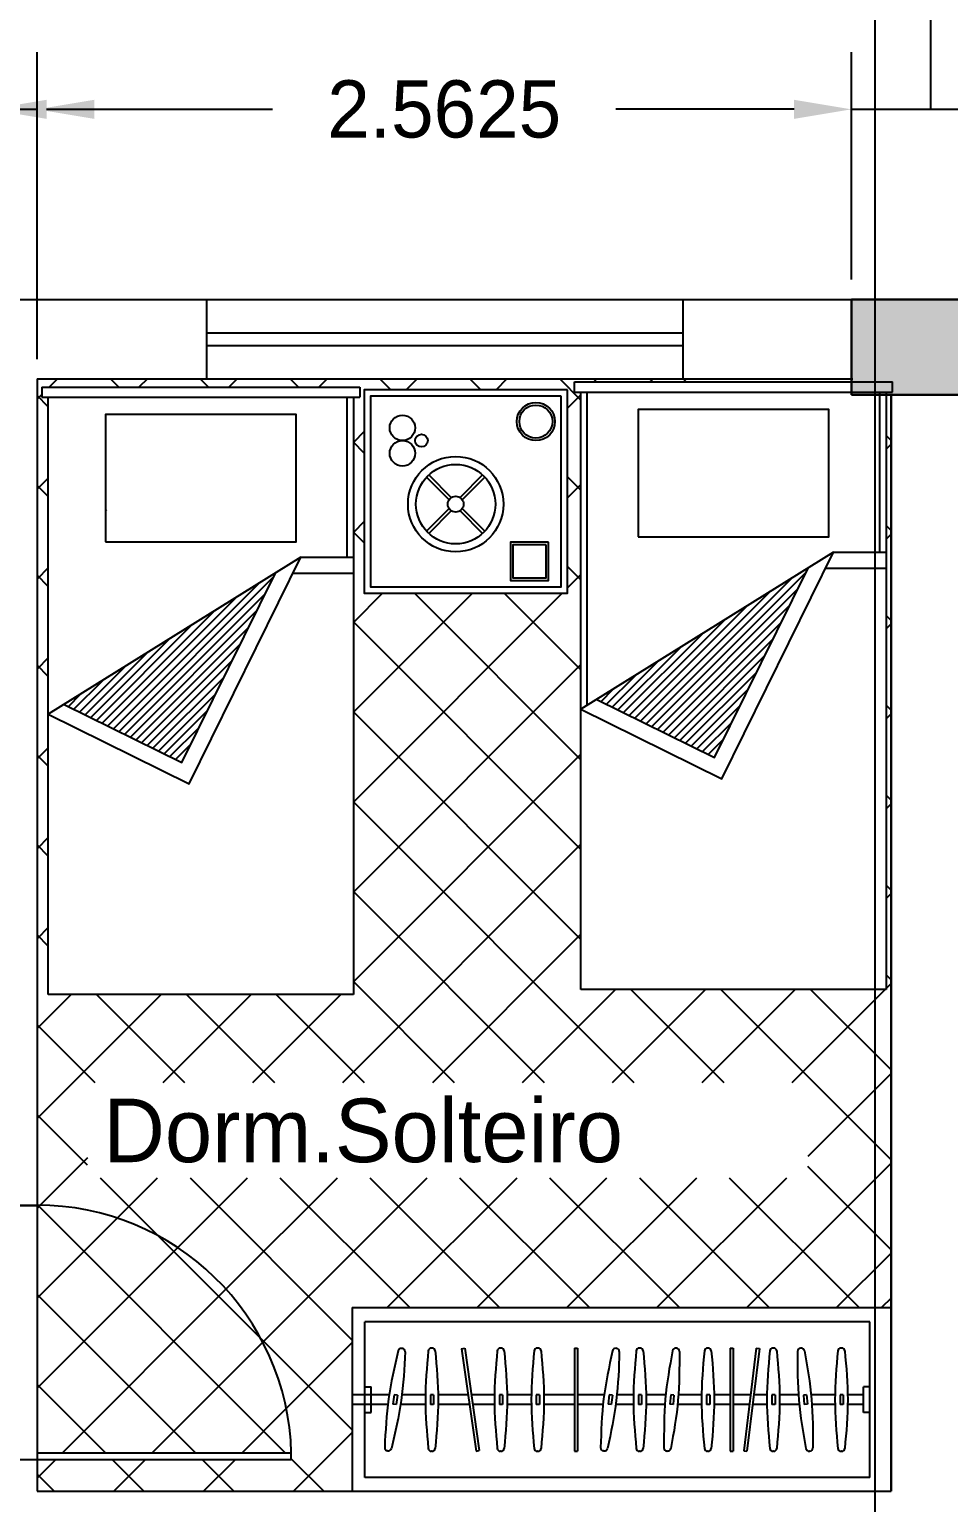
# Model space of a CAD drawing. Header units: millimetres. Extents: x 935 to 1399, y 512 to 900.
# Drawn here: x 1151.28 to 1154.172, y 859.086 to 863.721 of the extents above; entities that cross this region are included whole.
import ezdxf

# ---------------------------------------------------------------- set-up
doc = ezdxf.new("R2010")
doc.units = ezdxf.units.MM
doc.layers.add('MOBILIARIO', color=4, linetype='Continuous')
doc.dimstyles.get("Standard").update_dxf_attribs({"dimtxt": 0.18, "dimasz": 0.18, "dimexe": 0.18, "dimexo": 0.0625, "dimgap": 0.09, "dimtad": 0, "dimtih": 1, "dimtoh": 1, "dimdec": 4, "dimzin": 0, "dimdsep": 46, "dimtxsty": 'Standard', "dimcen": 0.09, "dimadec": 0, "dimazin": 0, "dimtfac": 1, "dimtdec": 4, "dimtofl": 0, "dimtmove": 0, "dimatfit": 3, "dimfxl": 0, "dimtolj": 1, "dimtzin": 0, "dimarcsym": 0})
pattern_1 = [(45, (1145.918104, 834.08157), (-0.013258252, 0.013258252), [])]
pattern_2 = [(45, (1144.24171, 834.06604), (-0.013258252, 0.013258252), [])]

# ---------------------------------------------------------------- blocks, each defined once
blk = doc.blocks.new('*D73')
at = {"color": 0, "lineweight": -2, "transparency": 16777216}
for p, q in [((1149.8539, 862.6844), (1149.8539, 863.65)), ((1151.1539, 862.6844), (1151.1539, 863.65)), ((1149.6739, 863.47), (1149.4939, 863.47)), ((1151.3339, 863.47), (1151.5139, 863.47))]:
    blk.add_line(p, q, dxfattribs=at)
at = {"color": 0, "transparency": 16777216}
for points in [[(1149.6739, 863.5), (1149.6739, 863.44), (1149.8539, 863.47)], [(1151.3339, 863.5), (1151.3339, 863.44), (1151.1539, 863.47)]]:
    blk.add_solid(points, dxfattribs=at)
at = {"layer": 'Defpoints', "color": 0, "transparency": 16777216}
for p in [(1151.1539, 863.47), (1149.8539, 862.6219), (1151.1539, 862.6219)]:
    blk.add_point(p, dxfattribs=at)
at = {"color": 0, "transparency": 16777216, "insert": (1150.5039, 863.47), "char_height": 0.18, "attachment_point": 5}
blk.add_mtext('\\A1;1.3000', dxfattribs=at)
blk = doc.blocks.new('*D74')
at = {"color": 0, "lineweight": -2, "transparency": 16777216}
for p, q in [((1151.2289, 863.47), (1151.2289, 863.875)), ((1151.2289, 863.875), (1151.4089, 863.875)), ((1151.1539, 862.6844), (1151.1539, 863.65)), ((1151.3039, 862.6844), (1151.3039, 863.65)), ((1150.9739, 863.47), (1150.7939, 863.47)), ((1151.1539, 863.47), (1151.3039, 863.47)), ((1151.4839, 863.47), (1151.6639, 863.47))]:
    blk.add_line(p, q, dxfattribs=at)
at = {"color": 0, "transparency": 16777216}
for points in [[(1150.9739, 863.5), (1150.9739, 863.44), (1151.1539, 863.47)], [(1151.4839, 863.5), (1151.4839, 863.44), (1151.3039, 863.47)]]:
    blk.add_solid(points, dxfattribs=at)
at = {"layer": 'Defpoints', "color": 0, "transparency": 16777216}
for p in [(1151.3039, 863.47), (1151.1539, 862.6219), (1151.3039, 862.6219)]:
    blk.add_point(p, dxfattribs=at)
at = {"color": 0, "transparency": 16777216, "insert": (1151.8739, 863.875), "char_height": 0.18, "attachment_point": 5}
blk.add_mtext('\\A1;0.1500', dxfattribs=at)
blk = doc.blocks.new('*D75')
at = {"color": 0, "lineweight": -2, "transparency": 16777216}
for p, q in [((1151.3039, 862.6844), (1151.3039, 863.65)), ((1153.8664, 862.9344), (1153.8664, 863.65)), ((1151.4839, 863.47), (1152.0452, 863.47)), ((1153.6864, 863.47), (1153.1252, 863.47))]:
    blk.add_line(p, q, dxfattribs=at)
at = {"color": 0, "transparency": 16777216}
for points in [[(1151.4839, 863.5), (1151.4839, 863.44), (1151.3039, 863.47)], [(1153.6864, 863.5), (1153.6864, 863.44), (1153.8664, 863.47)]]:
    blk.add_solid(points, dxfattribs=at)
at = {"layer": 'Defpoints', "color": 0, "transparency": 16777216}
for p in [(1153.8664, 863.47), (1153.8664, 862.8719), (1151.3039, 862.6219)]:
    blk.add_point(p, dxfattribs=at)
at = {"color": 0, "transparency": 16777216, "insert": (1152.5852, 863.47), "char_height": 0.18, "attachment_point": 5}
blk.add_mtext('\\A1;2.5625', dxfattribs=at)
blk = doc.blocks.new('*D76')
at = {"color": 0, "lineweight": -2, "transparency": 16777216}
for p, q in [((1154.1164, 863.47), (1154.1164, 863.875)), ((1154.1164, 863.875), (1154.2964, 863.875)), ((1153.8664, 862.9344), (1153.8664, 863.65)), ((1154.3664, 862.9344), (1154.3664, 863.65)), ((1153.6864, 863.47), (1153.5064, 863.47)), ((1153.8664, 863.47), (1154.3664, 863.47)), ((1154.5464, 863.47), (1154.7264, 863.47))]:
    blk.add_line(p, q, dxfattribs=at)
at = {"color": 0, "transparency": 16777216}
for points in [[(1153.6864, 863.5), (1153.6864, 863.44), (1153.8664, 863.47)], [(1154.5464, 863.5), (1154.5464, 863.44), (1154.3664, 863.47)]]:
    blk.add_solid(points, dxfattribs=at)
at = {"layer": 'Defpoints', "color": 0, "transparency": 16777216}
for p in [(1154.3664, 863.47), (1153.8664, 862.8719), (1154.3664, 862.8719)]:
    blk.add_point(p, dxfattribs=at)
at = {"color": 0, "transparency": 16777216, "insert": (1154.7764, 863.875), "char_height": 0.18, "attachment_point": 5}
blk.add_mtext('\\A1;0.5000', dxfattribs=at)
blk = doc.blocks.new('*D47')
at = {"color": 0, "lineweight": -2, "transparency": 16777216}
for p, q in [((1146.1164, 862.9969), (1146.1164, 864.9622)), ((1162.1164, 862.9969), (1162.1164, 864.9622)), ((1146.2964, 864.7822), (1153.5764, 864.7822)), ((1161.9364, 864.7822), (1154.6564, 864.7822))]:
    blk.add_line(p, q, dxfattribs=at)
at = {"color": 0, "transparency": 16777216}
for points in [[(1146.2964, 864.8122), (1146.2964, 864.7522), (1146.1164, 864.7822)], [(1161.9364, 864.8122), (1161.9364, 864.7522), (1162.1164, 864.7822)]]:
    blk.add_solid(points, dxfattribs=at)
at = {"layer": 'Defpoints', "color": 0, "transparency": 16777216}
for p in [(1162.1164, 864.7822), (1146.1164, 862.9344), (1162.1164, 862.9344)]:
    blk.add_point(p, dxfattribs=at)
at = {"color": 0, "transparency": 16777216, "insert": (1154.1164, 864.7822), "char_height": 0.18, "attachment_point": 5}
blk.add_mtext('\\A1;16.0000', dxfattribs=at)

msp = doc.modelspace()

# ---------------------------------------------------------------- hatches: boundary and pattern name
for points in [[(1154.36641, 862.57187), (1154.36641, 862.87187), (1153.86641, 862.87187), (1153.86641, 862.57187)], [(1153.86641, 862.57187), (1153.86641, 862.87187), (1154.36641, 862.87187), (1154.36641, 862.57187)]]:
    msp.add_hatch(color=256).paths.add_polyline_path(points)
at = {"layer": 'MOBILIARIO'}
h = msp.add_hatch(dxfattribs=at)
h.set_pattern_fill('ANSI31', scale=0.15, angle=720, style=0)
h.set_pattern_definition(pattern_2)
h.paths.add_polyline_path([(1152.05382, 862.01083), (1151.38914, 861.59771), (1151.75957, 861.41482)])
h = msp.add_hatch(dxfattribs=at)
h.set_pattern_fill('ANSI31', scale=0.15, angle=720, style=0)
h.set_pattern_definition(pattern_2)
h.paths.add_polyline_path([(1152.05382, 862.01083), (1151.38914, 861.59771), (1151.75957, 861.41482)])
h = msp.add_hatch(dxfattribs=at)
h.set_pattern_fill('ANSI31', scale=0.15, angle=720, style=0)
h.set_pattern_definition(pattern_1)
h.paths.add_polyline_path([(1153.73022, 862.02636), (1153.06553, 861.61324), (1153.43596, 861.43035)])
h = msp.add_hatch(dxfattribs=at)
h.set_pattern_fill('ANSI31', scale=0.15, angle=720, style=0)
h.set_pattern_definition(pattern_1)
h.paths.add_polyline_path([(1153.73022, 862.02636), (1153.06553, 861.61324), (1153.43596, 861.43035)])

# ---------------------------------------------------------------- linework, layer by layer
at = {"color": 254}
for p, q in [((1153.94141, 863.35612), (1153.94141, 865.15232)), ((1153.94141, 854.08187), (1153.94141, 863.35612)), ((1151.36825, 862.62187), (1151.34172, 862.59534)), ((1151.56093, 862.59534), (1151.5344, 862.62187)), ((1151.65109, 862.62187), (1151.62456, 862.59534)), ((1151.84377, 862.59534), (1151.81724, 862.62187)), ((1151.93393, 862.62187), (1151.90741, 862.59534)), ((1152.12661, 862.59534), (1152.10009, 862.62187)), ((1152.21678, 862.62187), (1152.19025, 862.59534)), ((1152.4171, 862.58769), (1152.38293, 862.62187)), ((1152.49962, 862.62187), (1152.46544, 862.58769)), ((1152.69995, 862.58769), (1152.66577, 862.62187)), ((1152.78246, 862.62187), (1152.74829, 862.58769)), ((1153.01553, 862.55495), (1152.94862, 862.62187)), ((1153.0653, 862.62187), (1153.0556, 862.61217)), ((1151.31914, 862.57276), (1151.30391, 862.55753)), ((1151.33914, 862.53429), (1151.30391, 862.56951)), ((1151.31914, 862.59534), (1151.31914, 862.56473)), ((1151.31914, 862.59534), (1151.31914, 862.56473)), ((1153.01553, 862.5721), (1152.97357, 862.53013)), ((1152.33357, 862.45582), (1152.29914, 862.42139)), ((1152.33357, 862.38839), (1152.29914, 862.42282)), ((1153.99141, 862.4276), (1153.97553, 862.44348)), ((1153.99141, 862.41661), (1153.97553, 862.40072)), ((1151.33914, 862.30992), (1151.30391, 862.27469)), ((1151.33914, 862.25145), (1151.30391, 862.28667)), ((1153.01553, 862.27211), (1152.97357, 862.31407)), ((1153.01553, 862.28925), (1152.97357, 862.24729)), ((1152.33357, 862.17297), (1152.29914, 862.13854)), ((1152.33357, 862.10554), (1152.29914, 862.13997)), ((1153.99141, 862.14475), (1153.97553, 862.16064)), ((1153.99141, 862.13376), (1153.97553, 862.11788)), ((1151.33914, 862.02707), (1151.30391, 861.99185)), ((1151.33914, 861.9686), (1151.30391, 862.00383)), ((1153.01553, 861.98926), (1152.97357, 862.03123)), ((1153.01553, 862.00641), (1152.97357, 861.96445)), ((1152.95681, 861.94769), (1152.29914, 861.29002)), ((1152.67397, 861.94769), (1152.29914, 861.57286)), ((1152.39113, 861.94769), (1152.29914, 861.8557)), ((1153.01553, 861.42358), (1152.49142, 861.94769)), ((1153.01553, 861.70642), (1152.77426, 861.94769)), ((1153.01553, 861.14074), (1152.29914, 861.85713)), ((1153.99141, 861.86191), (1153.97553, 861.87779)), ((1153.99141, 861.85092), (1153.97553, 861.83504)), ((1151.33914, 861.74423), (1151.30391, 861.70901)), ((1151.33914, 861.68576), (1151.30391, 861.72098)), ((1153.01553, 861.72357), (1152.29914, 861.00717)), ((1153.99141, 861.57907), (1153.97553, 861.59495)), ((1153.01553, 860.85789), (1152.29914, 861.57429)), ((1153.99141, 861.56808), (1153.97553, 861.5522)), ((1151.33914, 861.46139), (1151.30391, 861.42616)), ((1153.01553, 861.44072), (1152.29914, 860.72433)), ((1151.33914, 861.40292), (1151.30391, 861.43814)), ((1153.99141, 861.29623), (1153.97553, 861.31211)), ((1153.18326, 860.40732), (1152.29914, 861.29145)), ((1153.99141, 861.28524), (1153.97553, 861.26935)), ((1151.33914, 861.17854), (1151.30391, 861.14332)), ((1151.33914, 861.12007), (1151.30391, 861.1553)), ((1153.01553, 861.15788), (1152.26497, 860.40732)), ((1153.99141, 861.01338), (1153.97553, 861.02926)), ((1152.90042, 860.40732), (1152.29914, 861.0086)), ((1153.99141, 861.00239), (1153.97553, 860.98651)), ((1151.33914, 860.8957), (1151.30391, 860.86048)), ((1151.33914, 860.83723), (1151.30391, 860.87246)), ((1153.01553, 860.87504), (1152.54781, 860.40732)), ((1153.99141, 860.73054), (1153.97553, 860.74642)), ((1152.61758, 860.40732), (1152.29914, 860.72576)), ((1153.12421, 860.70087), (1152.83065, 860.40732)), ((1153.40705, 860.70087), (1153.1135, 860.40732)), ((1153.46611, 860.40732), (1153.17255, 860.70087)), ((1153.68989, 860.70087), (1153.39634, 860.40732)), ((1153.99141, 860.16485), (1153.4554, 860.70087)), ((1153.97274, 860.70087), (1153.67918, 860.40732)), ((1153.99141, 860.4477), (1153.73824, 860.70087)), ((1153.99141, 860.71955), (1153.97553, 860.70367)), ((1151.69446, 860.68534), (1151.30391, 860.29479)), ((1151.41162, 860.68534), (1151.30391, 860.57764)), ((1151.76905, 860.40732), (1151.49103, 860.68534)), ((1151.97731, 860.68534), (1151.69928, 860.40732)), ((1152.05189, 860.40732), (1151.77387, 860.68534)), ((1152.26015, 860.68534), (1151.98213, 860.40732)), ((1152.33474, 860.40732), (1152.05671, 860.68534)), ((1151.48621, 860.40732), (1151.30391, 860.58961)), ((1153.99141, 860.43671), (1153.72956, 860.17485)), ((1151.46289, 860.14779), (1151.30391, 860.30677)), ((1151.46289, 860.17093), (1151.31402, 860.02205)), ((1153.99141, 860.15387), (1153.53713, 859.69958)), ((1153.99141, 859.88201), (1153.72956, 860.14387)), ((1151.68529, 859.9254), (1151.50337, 860.10732)), ((1151.68213, 860.10732), (1151.55614, 859.98133)), ((1151.96497, 860.10732), (1151.74634, 859.88869)), ((1152.29577, 859.59775), (1151.78621, 860.10732)), ((1152.24781, 860.10732), (1151.89824, 859.75775)), ((1152.53065, 860.10732), (1152.01408, 859.59074)), ((1152.47679, 859.69958), (1152.06905, 860.10732)), ((1152.75963, 859.69958), (1152.35189, 860.10732)), ((1152.8135, 860.10732), (1152.40576, 859.69958)), ((1153.04247, 859.69958), (1152.63474, 860.10732)), ((1153.09634, 860.10732), (1152.6886, 859.69958)), ((1153.32531, 859.69958), (1152.91758, 860.10732)), ((1153.37918, 860.10732), (1152.97145, 859.69958)), ((1153.60816, 859.69958), (1153.20042, 860.10732)), ((1153.66203, 860.10732), (1153.25429, 859.69958)), ((1153.891, 859.69958), (1153.48326, 860.10732)), ((1151.30391, 860.0209), (1151.30391, 859.22187)), ((1152.08598, 859.24187), (1151.30573, 860.02211)), ((1151.55614, 859.98133), (1151.30391, 859.72911)), ((1152.00744, 859.60324), (1151.68529, 859.9254)), ((1151.74634, 859.88869), (1151.30391, 859.44626)), ((1153.99141, 859.87102), (1153.81998, 859.69958)), ((1151.80313, 859.24187), (1151.30391, 859.74108)), ((1151.89824, 859.75775), (1151.38236, 859.24187)), ((1153.99141, 859.7296), (1153.9614, 859.69958)), ((1152.01408, 859.59074), (1151.6652, 859.24187)), ((1152.29577, 859.31491), (1152.00744, 859.60324)), ((1152.29577, 859.5896), (1152.08801, 859.38183)), ((1151.52029, 859.24187), (1151.30391, 859.45824)), ((1152.08801, 859.38183), (1151.94804, 859.24187)), ((1152.29577, 859.30675), (1152.11089, 859.12187)), ((1151.36236, 859.22187), (1151.30391, 859.16342)), ((1151.64029, 859.12187), (1151.54029, 859.22187)), ((1151.6452, 859.22187), (1151.5452, 859.12187)), ((1151.92313, 859.12187), (1151.82313, 859.22187)), ((1151.92804, 859.22187), (1151.82804, 859.12187)), ((1152.20598, 859.12187), (1152.10391, 859.22393)), ((1151.35745, 859.12187), (1151.30391, 859.1754))]:
    msp.add_line(p, q, dxfattribs=at)
at = {"color": 6}
for p, q in [((1146.11641, 862.87187), (1162.11641, 862.87187)), ((1146.11641, 862.87187), (1162.11641, 862.87187)), ((1151.83762, 862.62187), (1151.83762, 862.87187)), ((1151.83762, 862.62187), (1151.83762, 862.87187)), ((1153.33762, 862.62187), (1153.33762, 862.87187)), ((1153.33762, 862.62187), (1153.33762, 862.87187)), ((1153.33762, 862.62187), (1153.33762, 862.87187)), ((1153.33762, 862.62187), (1153.33762, 862.87187)), ((1151.30391, 862.62187), (1151.30391, 860.02187)), ((1151.30391, 862.62187), (1153.87133, 862.62187)), ((1151.30391, 862.62187), (1151.30391, 860.0209)), ((1151.30391, 862.62187), (1153.86641, 862.62187)), ((1151.30391, 862.62187), (1151.30391, 860.02187)), ((1151.30391, 862.62187), (1153.87133, 862.62187)), ((1151.30391, 862.62187), (1151.30391, 860.0209)), ((1151.30391, 862.62187), (1153.86641, 862.62187)), ((1151.30391, 862.62187), (1153.86641, 862.62187)), ((1153.99141, 859.12187), (1153.99141, 862.57187)), ((1153.99141, 862.57187), (1153.99141, 859.12187)), ((1153.99141, 859.12187), (1153.99141, 862.57187)), ((1153.99141, 859.12187), (1153.99141, 862.57187)), ((1153.99141, 862.57187), (1153.99141, 859.12187)), ((1153.99141, 859.12187), (1153.99141, 862.57187)), ((1153.99141, 859.12187), (1153.99141, 862.57187)), ((1151.15391, 860.02187), (1151.30391, 860.02187)), ((1151.15391, 860.02187), (1151.30391, 860.02187)), ((1151.15391, 860.0209), (1151.30391, 860.0209)), ((1151.15391, 860.0209), (1151.30391, 860.0209)), ((1151.15391, 859.22187), (1151.30391, 859.22187)), ((1151.15391, 859.22187), (1151.30391, 859.22187)), ((1151.30391, 859.24187), (1151.30391, 859.12187)), ((1151.30391, 859.24187), (1151.30391, 859.12187)), ((1151.30391, 859.12187), (1153.99141, 859.12187)), ((1151.30391, 859.12187), (1153.99141, 859.12187))]:
    msp.add_line(p, q, dxfattribs=at)
for p, q in [((1153.86641, 862.57187), (1153.86641, 862.87187)), ((1153.86641, 862.87187), (1154.36641, 862.87187)), ((1154.36641, 862.87187), (1153.86641, 862.87187)), ((1153.86641, 862.87187), (1153.86641, 862.57187)), ((1153.86641, 862.57187), (1153.86641, 862.87187)), ((1153.86641, 862.87187), (1153.86641, 862.57187)), ((1152.99553, 862.58026), (1152.99553, 862.61217)), ((1152.99553, 862.61217), (1153.99553, 862.61217)), ((1152.99553, 862.58026), (1152.99553, 862.61217)), ((1152.99553, 862.61217), (1153.86641, 862.61217)), ((1153.99553, 862.58026), (1153.99553, 862.61217)), ((1152.31914, 862.59534), (1152.31914, 862.56473)), ((1152.31914, 862.59534), (1152.31914, 862.56473)), ((1154.36641, 862.57187), (1153.86641, 862.57187)), ((1153.86641, 862.57187), (1154.36641, 862.57187)), ((1152.29577, 859.69958), (1153.99141, 859.69958)), ((1152.29577, 859.69958), (1153.99141, 859.69958)), ((1153.99141, 859.12187), (1153.99141, 859.69958)), ((1153.99141, 859.12187), (1153.99141, 859.69958)), ((1152.29577, 859.12187), (1153.99141, 859.12187)), ((1152.29577, 859.12187), (1153.99141, 859.12187))]:
    msp.add_line(p, q)
at = {"color": 3}
for p, q in [((1151.83762, 862.76687), (1153.33762, 862.76687)), ((1151.83762, 862.76687), (1153.33762, 862.76687)), ((1151.83762, 862.72687), (1153.33762, 862.72687)), ((1151.83762, 862.72687), (1153.33762, 862.72687)), ((1153.24116, 862.61217), (1153.23146, 862.62187)), ((1153.34815, 862.62187), (1153.33845, 862.61217)), ((1152.44735, 862.42818), (1152.44618, 862.427)), ((1151.52204, 862.20997), (1151.51914, 862.20707)), ((1152.90557, 862.09923), (1152.9051, 862.09969)), ((1151.30573, 860.02211), (1151.30391, 860.02393)), ((1151.31402, 860.02205), (1151.30391, 860.01195))]:
    msp.add_line(p, q, dxfattribs=at)
at = {"color": 7}
msp.add_line((1152.29577, 859.69958), (1152.29577, 859.12187), dxfattribs=at)
msp.add_line((1152.29577, 859.69958), (1152.29577, 859.12187), dxfattribs=at)
at = {"color": 1}
for p, q in [((1152.10391, 859.24187), (1151.30391, 859.24187)), ((1151.30391, 859.24187), (1151.30391, 859.22187)), ((1152.10391, 859.24187), (1151.30391, 859.24187)), ((1151.30391, 859.24187), (1151.30391, 859.22187)), ((1151.30391, 859.22187), (1152.10391, 859.22187)), ((1151.30391, 859.22187), (1152.10391, 859.22187)), ((1152.10391, 859.22187), (1152.10391, 859.24187)), ((1152.10391, 859.22187), (1152.10391, 859.24187))]:
    msp.add_line(p, q, dxfattribs=at)
msp.add_arc((1151.30391, 859.22187), 0.80025, 1.4321, 90, dxfattribs=at)
msp.add_arc((1151.30391, 859.22187), 0.80025, 1.4321, 90, dxfattribs=at)
at = {"layer": 'MOBILIARIO', "color": 7}
for p, q in [((1151.31914, 862.59534), (1152.31914, 862.59534)), ((1151.31914, 862.59534), (1152.31914, 862.59534)), ((1151.31914, 862.56473), (1152.31914, 862.56473)), ((1151.31914, 862.56473), (1152.31914, 862.56473)), ((1151.33914, 860.68534), (1151.33914, 862.56473)), ((1151.33914, 860.68534), (1151.33914, 862.56473)), ((1152.27914, 862.56473), (1152.27914, 862.06083)), ((1152.27914, 862.56473), (1152.27914, 862.06083)), ((1152.29914, 862.56473), (1152.29914, 860.68534)), ((1152.29914, 862.56473), (1152.29914, 860.68534)), ((1152.99553, 862.58026), (1153.99553, 862.58026)), ((1152.99553, 862.58026), (1153.97553, 862.58026)), ((1153.01553, 860.70087), (1153.01553, 862.58026)), ((1153.01553, 860.70087), (1153.01553, 862.58026)), ((1153.95553, 862.58026), (1153.95553, 862.07636)), ((1153.95553, 862.58026), (1153.95553, 862.07636)), ((1153.97553, 862.58026), (1153.97553, 860.70087)), ((1153.97553, 862.58026), (1153.97553, 860.70087)), ((1152.13427, 862.06083), (1151.33914, 861.56663)), ((1152.13427, 862.06083), (1151.33914, 861.56663)), ((1152.13427, 862.06083), (1152.29914, 862.06083)), ((1152.13427, 862.06083), (1152.29914, 862.06083)), ((1153.81067, 862.07636), (1153.01553, 861.58217)), ((1153.81067, 862.07636), (1153.01553, 861.58217)), ((1153.81067, 862.07636), (1153.97553, 862.07636)), ((1153.81067, 862.07636), (1153.97553, 862.07636)), ((1152.10959, 862.01083), (1152.29914, 862.01083)), ((1152.10959, 862.01083), (1152.29914, 862.01083)), ((1153.78598, 862.02636), (1153.97553, 862.02636)), ((1153.78598, 862.02636), (1153.97553, 862.02636)), ((1153.97553, 860.70087), (1153.01553, 860.70087)), ((1153.97553, 860.70087), (1153.01553, 860.70087)), ((1152.29914, 860.68534), (1151.33914, 860.68534)), ((1152.29914, 860.68534), (1151.33914, 860.68534)), ((1153.92485, 859.65515), (1152.33485, 859.65515)), ((1152.33485, 859.16515), (1152.33485, 859.65515)), ((1153.92485, 859.65515), (1152.33485, 859.65515)), ((1152.33485, 859.16515), (1152.33485, 859.65515)), ((1153.92485, 859.16515), (1153.92485, 859.65515)), ((1153.92485, 859.16515), (1153.92485, 859.65515)), ((1152.45336, 859.57106), (1152.45162, 859.57131)), ((1152.45336, 859.57106), (1152.45162, 859.57131)), ((1152.5468, 859.57265), (1152.54504, 859.57265)), ((1152.5468, 859.57265), (1152.54504, 859.57265)), ((1152.64002, 859.57037), (1152.64993, 859.57176)), ((1152.64002, 859.57037), (1152.64993, 859.57176)), ((1152.64002, 859.57037), (1152.68525, 859.24853)), ((1152.64002, 859.57037), (1152.68525, 859.24853)), ((1152.64993, 859.57176), (1152.69516, 859.24992)), ((1152.64993, 859.57176), (1152.69516, 859.24992)), ((1152.76398, 859.57265), (1152.76222, 859.57265)), ((1152.76398, 859.57265), (1152.76222, 859.57265)), ((1152.88003, 859.57265), (1152.87827, 859.57265)), ((1152.88003, 859.57265), (1152.87827, 859.57265)), ((1152.99481, 859.57265), (1152.99481, 859.24765)), ((1152.99481, 859.57265), (1153.00481, 859.57265)), ((1152.99481, 859.57265), (1152.99481, 859.24765)), ((1152.99481, 859.57265), (1153.00481, 859.57265)), ((1153.00481, 859.57265), (1153.00481, 859.24765)), ((1153.00481, 859.57265), (1153.00481, 859.24765)), ((1153.12747, 859.57143), (1153.12572, 859.57165)), ((1153.12747, 859.57143), (1153.12572, 859.57165)), ((1153.20139, 859.57265), (1153.19963, 859.57265)), ((1153.20139, 859.57265), (1153.19963, 859.57265)), ((1153.31598, 859.57203), (1153.31423, 859.57218)), ((1153.31598, 859.57203), (1153.31423, 859.57218)), ((1153.41563, 859.57265), (1153.41387, 859.57265)), ((1153.41563, 859.57265), (1153.41387, 859.57265)), ((1153.48494, 859.57265), (1153.48494, 859.24765)), ((1153.48494, 859.57265), (1153.49494, 859.57265)), ((1153.48494, 859.57265), (1153.48494, 859.24765)), ((1153.48494, 859.57265), (1153.49494, 859.57265)), ((1153.49494, 859.57265), (1153.49494, 859.24765)), ((1153.49494, 859.57265), (1153.49494, 859.24765)), ((1153.56735, 859.57204), (1153.52774, 859.24947)), ((1153.56735, 859.57204), (1153.52774, 859.24947)), ((1153.57727, 859.57082), (1153.53766, 859.24825)), ((1153.57727, 859.57082), (1153.53766, 859.24825)), ((1153.56735, 859.57204), (1153.57727, 859.57082)), ((1153.56735, 859.57204), (1153.57727, 859.57082)), ((1153.6215, 859.57265), (1153.61974, 859.57265)), ((1153.6215, 859.57265), (1153.61974, 859.57265)), ((1153.70777, 859.57203), (1153.70601, 859.57187)), ((1153.70777, 859.57203), (1153.70601, 859.57187)), ((1153.83574, 859.57265), (1153.83398, 859.57265)), ((1153.83574, 859.57265), (1153.83398, 859.57265)), ((1152.33485, 859.45015), (1152.35485, 859.45015)), ((1152.33485, 859.45015), (1152.35485, 859.45015)), ((1152.35485, 859.37015), (1152.35485, 859.45015)), ((1152.35485, 859.37015), (1152.35485, 859.45015)), ((1153.90485, 859.37015), (1153.90485, 859.45015)), ((1153.92485, 859.45015), (1153.90485, 859.45015)), ((1153.90485, 859.37015), (1153.90485, 859.45015)), ((1153.92485, 859.45015), (1153.90485, 859.45015)), ((1152.41186, 859.42515), (1152.29577, 859.42515)), ((1152.41186, 859.42515), (1152.29577, 859.42515)), ((1152.42789, 859.4257), (1152.42371, 859.39599)), ((1152.42789, 859.4257), (1152.42371, 859.39599)), ((1152.43779, 859.4243), (1152.42789, 859.4257)), ((1152.43779, 859.4243), (1152.42789, 859.4257)), ((1152.43779, 859.4243), (1152.43361, 859.3946)), ((1152.43779, 859.4243), (1152.43361, 859.3946)), ((1152.52604, 859.42515), (1152.45199, 859.42515)), ((1152.52604, 859.42515), (1152.45199, 859.42515)), ((1152.5518, 859.42515), (1152.5418, 859.42515)), ((1152.5418, 859.42515), (1152.5418, 859.39515)), ((1152.5518, 859.42515), (1152.5418, 859.42515)), ((1152.5418, 859.42515), (1152.5418, 859.39515)), ((1152.5518, 859.42515), (1152.5518, 859.39515)), ((1152.5518, 859.42515), (1152.5518, 859.39515)), ((1152.66043, 859.42515), (1152.56579, 859.42515)), ((1152.66043, 859.42515), (1152.56579, 859.42515)), ((1152.74323, 859.42515), (1152.67053, 859.42515)), ((1152.74323, 859.42515), (1152.67053, 859.42515)), ((1152.75898, 859.42515), (1152.75898, 859.39515)), ((1152.76898, 859.42515), (1152.75898, 859.42515)), ((1152.75898, 859.42515), (1152.75898, 859.39515)), ((1152.76898, 859.42515), (1152.75898, 859.42515)), ((1152.76898, 859.42515), (1152.76898, 859.39515)), ((1152.76898, 859.42515), (1152.76898, 859.39515)), ((1152.85928, 859.42515), (1152.78298, 859.42515)), ((1152.85928, 859.42515), (1152.78298, 859.42515)), ((1152.88503, 859.42515), (1152.87503, 859.42515)), ((1152.87503, 859.42515), (1152.87503, 859.39515)), ((1152.88503, 859.42515), (1152.87503, 859.42515)), ((1152.87503, 859.42515), (1152.87503, 859.39515)), ((1152.88503, 859.42515), (1152.88503, 859.39515)), ((1152.88503, 859.42515), (1152.88503, 859.39515)), ((1152.99481, 859.42515), (1152.89903, 859.42515)), ((1152.99481, 859.42515), (1152.89903, 859.42515)), ((1153.08855, 859.42515), (1153.00481, 859.42515)), ((1153.08855, 859.42515), (1153.00481, 859.42515)), ((1153.10453, 859.42564), (1153.10087, 859.39587)), ((1153.10453, 859.42564), (1153.10087, 859.39587)), ((1153.11445, 859.42442), (1153.10453, 859.42564)), ((1153.11445, 859.42442), (1153.10453, 859.42564)), ((1153.11445, 859.42442), (1153.1108, 859.39465)), ((1153.11445, 859.42442), (1153.1108, 859.39465)), ((1153.18064, 859.42515), (1153.1286, 859.42515)), ((1153.18064, 859.42515), (1153.1286, 859.42515)), ((1153.20639, 859.42515), (1153.19639, 859.42515)), ((1153.19639, 859.42515), (1153.19639, 859.39515)), ((1153.20639, 859.42515), (1153.19639, 859.42515)), ((1153.19639, 859.42515), (1153.19639, 859.39515)), ((1153.20639, 859.42515), (1153.20639, 859.39515)), ((1153.20639, 859.42515), (1153.20639, 859.39515)), ((1153.28227, 859.42515), (1153.22039, 859.42515)), ((1153.28227, 859.42515), (1153.22039, 859.42515)), ((1153.29814, 859.42552), (1153.29553, 859.39564)), ((1153.29814, 859.42552), (1153.29553, 859.39564)), ((1153.30811, 859.42465), (1153.29814, 859.42552)), ((1153.30811, 859.42465), (1153.29814, 859.42552)), ((1153.30811, 859.42465), (1153.30549, 859.39477)), ((1153.30811, 859.42465), (1153.30549, 859.39477)), ((1153.39488, 859.42515), (1153.32217, 859.42515)), ((1153.39488, 859.42515), (1153.32217, 859.42515)), ((1153.41063, 859.42515), (1153.41063, 859.39515)), ((1153.42063, 859.42515), (1153.41063, 859.42515)), ((1153.41063, 859.42515), (1153.41063, 859.39515)), ((1153.42063, 859.42515), (1153.41063, 859.42515)), ((1153.42063, 859.42515), (1153.42063, 859.39515)), ((1153.42063, 859.42515), (1153.42063, 859.39515)), ((1153.48494, 859.42515), (1153.43463, 859.42515)), ((1153.48494, 859.42515), (1153.43463, 859.42515)), ((1153.54931, 859.42515), (1153.49494, 859.42515)), ((1153.54931, 859.42515), (1153.49494, 859.42515)), ((1153.60075, 859.42515), (1153.55938, 859.42515)), ((1153.60075, 859.42515), (1153.55938, 859.42515)), ((1153.6265, 859.42515), (1153.6165, 859.42515)), ((1153.6165, 859.42515), (1153.6165, 859.39515)), ((1153.6265, 859.42515), (1153.6165, 859.42515)), ((1153.6165, 859.42515), (1153.6165, 859.39515)), ((1153.6265, 859.42515), (1153.6265, 859.39515)), ((1153.6265, 859.42515), (1153.6265, 859.39515)), ((1153.69981, 859.42515), (1153.6405, 859.42515)), ((1153.69981, 859.42515), (1153.6405, 859.42515)), ((1153.7256, 859.42552), (1153.71564, 859.42465)), ((1153.7256, 859.42552), (1153.71564, 859.42465)), ((1153.71564, 859.42465), (1153.71825, 859.39477)), ((1153.71564, 859.42465), (1153.71825, 859.39477)), ((1153.7256, 859.42552), (1153.72822, 859.39564)), ((1153.7256, 859.42552), (1153.72822, 859.39564)), ((1153.81499, 859.42515), (1153.73971, 859.42515)), ((1153.81499, 859.42515), (1153.73971, 859.42515)), ((1153.83074, 859.42515), (1153.83074, 859.39515)), ((1153.84074, 859.42515), (1153.83074, 859.42515)), ((1153.83074, 859.42515), (1153.83074, 859.39515)), ((1153.84074, 859.42515), (1153.83074, 859.42515)), ((1153.84074, 859.42515), (1153.84074, 859.39515)), ((1153.84074, 859.42515), (1153.84074, 859.39515)), ((1153.90485, 859.42515), (1153.85474, 859.42515)), ((1153.90485, 859.42515), (1153.85474, 859.42515)), ((1152.40774, 859.39515), (1152.29577, 859.39515)), ((1152.40774, 859.39515), (1152.29577, 859.39515)), ((1152.33485, 859.37015), (1152.35485, 859.37015)), ((1152.33485, 859.37015), (1152.35485, 859.37015)), ((1152.43361, 859.3946), (1152.42371, 859.39599)), ((1152.43361, 859.3946), (1152.42371, 859.39599)), ((1152.52604, 859.39515), (1152.44786, 859.39515)), ((1152.52604, 859.39515), (1152.44786, 859.39515)), ((1152.5518, 859.39515), (1152.5418, 859.39515)), ((1152.5518, 859.39515), (1152.5418, 859.39515)), ((1152.66465, 859.39515), (1152.56579, 859.39515)), ((1152.66465, 859.39515), (1152.56579, 859.39515)), ((1152.74323, 859.39515), (1152.67475, 859.39515)), ((1152.74323, 859.39515), (1152.67475, 859.39515)), ((1152.76898, 859.39515), (1152.75898, 859.39515)), ((1152.76898, 859.39515), (1152.75898, 859.39515)), ((1152.85928, 859.39515), (1152.78298, 859.39515)), ((1152.85928, 859.39515), (1152.78298, 859.39515)), ((1152.88503, 859.39515), (1152.87503, 859.39515)), ((1152.88503, 859.39515), (1152.87503, 859.39515)), ((1152.99481, 859.39515), (1152.89903, 859.39515)), ((1152.99481, 859.39515), (1152.89903, 859.39515)), ((1153.08495, 859.39515), (1153.00481, 859.39515)), ((1153.08495, 859.39515), (1153.00481, 859.39515)), ((1153.1108, 859.39465), (1153.10087, 859.39587)), ((1153.1108, 859.39465), (1153.10087, 859.39587)), ((1153.18064, 859.39515), (1153.12499, 859.39515)), ((1153.18064, 859.39515), (1153.12499, 859.39515)), ((1153.20639, 859.39515), (1153.19639, 859.39515)), ((1153.20639, 859.39515), (1153.19639, 859.39515)), ((1153.2797, 859.39515), (1153.22039, 859.39515)), ((1153.2797, 859.39515), (1153.22039, 859.39515)), ((1153.30549, 859.39477), (1153.29553, 859.39564)), ((1153.30549, 859.39477), (1153.29553, 859.39564)), ((1153.39488, 859.39515), (1153.3196, 859.39515)), ((1153.39488, 859.39515), (1153.3196, 859.39515)), ((1153.42063, 859.39515), (1153.41063, 859.39515)), ((1153.42063, 859.39515), (1153.41063, 859.39515)), ((1153.48494, 859.39515), (1153.43463, 859.39515)), ((1153.48494, 859.39515), (1153.43463, 859.39515)), ((1153.54563, 859.39515), (1153.49494, 859.39515)), ((1153.54563, 859.39515), (1153.49494, 859.39515)), ((1153.60075, 859.39515), (1153.5557, 859.39515)), ((1153.60075, 859.39515), (1153.5557, 859.39515)), ((1153.6265, 859.39515), (1153.6165, 859.39515)), ((1153.6265, 859.39515), (1153.6165, 859.39515)), ((1153.70238, 859.39515), (1153.6405, 859.39515)), ((1153.70238, 859.39515), (1153.6405, 859.39515)), ((1153.72822, 859.39564), (1153.71825, 859.39477)), ((1153.72822, 859.39564), (1153.71825, 859.39477)), ((1153.81499, 859.39515), (1153.74228, 859.39515)), ((1153.81499, 859.39515), (1153.74228, 859.39515)), ((1153.84074, 859.39515), (1153.83074, 859.39515)), ((1153.84074, 859.39515), (1153.83074, 859.39515)), ((1153.90485, 859.39515), (1153.85474, 859.39515)), ((1153.90485, 859.39515), (1153.85474, 859.39515)), ((1153.92485, 859.37015), (1153.90485, 859.37015)), ((1153.92485, 859.37015), (1153.90485, 859.37015)), ((1152.40813, 859.24923), (1152.40639, 859.24947)), ((1152.40813, 859.24923), (1152.40639, 859.24947)), ((1152.5468, 859.24765), (1152.54504, 859.24765)), ((1152.5468, 859.24765), (1152.54504, 859.24765)), ((1152.68525, 859.24853), (1152.69516, 859.24992)), ((1152.68525, 859.24853), (1152.69516, 859.24992)), ((1152.76398, 859.24765), (1152.76222, 859.24765)), ((1152.76398, 859.24765), (1152.76222, 859.24765)), ((1152.88003, 859.24765), (1152.87827, 859.24765)), ((1152.88003, 859.24765), (1152.87827, 859.24765)), ((1152.99481, 859.24765), (1153.00481, 859.24765)), ((1152.99481, 859.24765), (1153.00481, 859.24765)), ((1153.08786, 859.24886), (1153.08611, 859.24907)), ((1153.08786, 859.24886), (1153.08611, 859.24907)), ((1153.20139, 859.24765), (1153.19963, 859.24765)), ((1153.20139, 859.24765), (1153.19963, 859.24765)), ((1153.28765, 859.24826), (1153.2859, 859.24842)), ((1153.28765, 859.24826), (1153.2859, 859.24842)), ((1153.41563, 859.24765), (1153.41387, 859.24765)), ((1153.41563, 859.24765), (1153.41387, 859.24765)), ((1153.48494, 859.24765), (1153.49494, 859.24765)), ((1153.48494, 859.24765), (1153.49494, 859.24765)), ((1153.52774, 859.24947), (1153.53766, 859.24825)), ((1153.52774, 859.24947), (1153.53766, 859.24825)), ((1153.6215, 859.24765), (1153.61974, 859.24765)), ((1153.6215, 859.24765), (1153.61974, 859.24765)), ((1153.73609, 859.24826), (1153.73434, 859.24811)), ((1153.73609, 859.24826), (1153.73434, 859.24811)), ((1153.83574, 859.24765), (1153.83398, 859.24765)), ((1153.83574, 859.24765), (1153.83398, 859.24765)), ((1153.92485, 859.16515), (1152.33485, 859.16515)), ((1153.92485, 859.16515), (1152.33485, 859.16515))]:
    msp.add_line(p, q, dxfattribs=at)
for points in [[(1152.97357, 862.58769), (1152.33357, 862.58769), (1152.33357, 861.94769), (1152.97357, 861.94769)], [(1152.97357, 862.58769), (1152.33357, 862.58769), (1152.33357, 861.94769), (1152.97357, 861.94769)], [(1152.95357, 862.56769), (1152.35357, 862.56769), (1152.35357, 861.96769), (1152.95357, 861.96769)], [(1152.95357, 862.56769), (1152.35357, 862.56769), (1152.35357, 861.96769), (1152.95357, 861.96769)], [(1151.51914, 862.10949), (1152.11914, 862.10949), (1152.11914, 862.50949), (1151.51914, 862.50949)], [(1151.51914, 862.10949), (1152.11914, 862.10949), (1152.11914, 862.50949), (1151.51914, 862.50949)], [(1153.19553, 862.12502), (1153.79553, 862.12502), (1153.79553, 862.52502), (1153.19553, 862.52502)], [(1153.19553, 862.12502), (1153.79553, 862.12502), (1153.79553, 862.52502), (1153.19553, 862.52502)], [(1152.90557, 862.09969), (1152.80157, 862.09969), (1152.80157, 861.99569), (1152.90557, 861.99569)], [(1152.90557, 862.09969), (1152.80157, 862.09969), (1152.80157, 861.99569), (1152.90557, 861.99569)]]:
    msp.add_lwpolyline(points, close=True, dxfattribs=at)
for points in [[(1153.03553, 861.5946), (1153.03553, 862.58026)], [(1153.03553, 861.5946), (1153.03553, 862.58026)], [(1152.53645, 862.31955), (1152.60745, 862.24855)], [(1152.53645, 862.31955), (1152.60745, 862.24855)], [(1152.70602, 862.31955), (1152.63502, 862.24855)], [(1152.70602, 862.31955), (1152.63502, 862.24855)], [(1152.52938, 862.31247), (1152.60038, 862.24148)], [(1152.52938, 862.31247), (1152.60038, 862.24148)], [(1152.71309, 862.31247), (1152.64209, 862.24148)], [(1152.71309, 862.31247), (1152.64209, 862.24148)], [(1152.60038, 862.21391), (1152.52938, 862.14291)], [(1152.60038, 862.21391), (1152.52938, 862.14291)], [(1152.60745, 862.20684), (1152.53645, 862.13584)], [(1152.60745, 862.20684), (1152.53645, 862.13584)], [(1152.63502, 862.20684), (1152.70602, 862.13584)], [(1152.63502, 862.20684), (1152.70602, 862.13584)], [(1152.64209, 862.21391), (1152.71309, 862.14291)], [(1152.64209, 862.21391), (1152.71309, 862.14291)], [(1152.91357, 862.10769), (1152.79357, 862.10769), (1152.79357, 861.98769), (1152.91357, 861.98769), (1152.91357, 862.10769)], [(1152.91357, 862.10769), (1152.79357, 862.10769), (1152.79357, 861.98769), (1152.91357, 861.98769), (1152.91357, 862.10769)], [(1151.33914, 861.56663), (1151.78226, 861.34785), (1152.13427, 862.06083)], [(1151.33914, 861.56663), (1151.78226, 861.34785), (1152.13427, 862.06083)], [(1153.01553, 861.58217), (1153.45866, 861.36338), (1153.81067, 862.07636)], [(1153.01553, 861.58217), (1153.45866, 861.36338), (1153.81067, 862.07636)], [(1151.38914, 861.59771), (1151.75957, 861.41482), (1152.05382, 862.01083)], [(1151.38914, 861.59771), (1151.75957, 861.41482), (1152.05382, 862.01083)], [(1153.06553, 861.61324), (1153.43596, 861.43035), (1153.73022, 862.02636)], [(1153.06553, 861.61324), (1153.43596, 861.43035), (1153.73022, 862.02636)]]:
    msp.add_lwpolyline(points, dxfattribs=at)
for centre, radius in [((1152.45357, 862.46769), 0.04), ((1152.45357, 862.46769), 0.04), ((1152.87357, 862.48769), 0.06), ((1152.87357, 862.48769), 0.06), ((1152.87357, 862.48769), 0.052), ((1152.87357, 862.48769), 0.052), ((1152.45357, 862.38769), 0.04), ((1152.45357, 862.38769), 0.04), ((1152.51357, 862.42769), 0.02), ((1152.51357, 862.42769), 0.02), ((1152.62123, 862.22769), 0.15), ((1152.62123, 862.22769), 0.15), ((1152.62123, 862.22769), 0.125), ((1152.62123, 862.22769), 0.125), ((1152.62123, 862.22769), 0.025), ((1152.62123, 862.22769), 0.025)]:
    msp.add_circle(centre, radius, dxfattribs=at)
for centre, start, end in [((1152.45023, 859.56141), 82, 166.74249), ((1152.45023, 859.56141), 82, 166.74249), ((1152.45197, 859.56116), 357.25751, 82), ((1152.45197, 859.56116), 357.25751, 82), ((1152.54504, 859.56265), 90, 174.74249), ((1152.54504, 859.56265), 90, 174.74249), ((1152.5468, 859.56265), 5.25751, 90), ((1152.5468, 859.56265), 5.25751, 90), ((1152.76222, 859.56265), 90, 174.74249), ((1152.76222, 859.56265), 90, 174.74249), ((1152.76398, 859.56265), 5.25751, 90), ((1152.76398, 859.56265), 5.25751, 90), ((1152.87827, 859.56265), 90, 174.74249), ((1152.87827, 859.56265), 90, 174.74249), ((1152.88003, 859.56265), 5.25751, 90), ((1152.88003, 859.56265), 5.25751, 90), ((1153.1245, 859.56172), 83, 167.74249), ((1153.1245, 859.56172), 83, 167.74249), ((1153.12625, 859.56151), 358.25751, 83), ((1153.12625, 859.56151), 358.25751, 83), ((1153.19963, 859.56265), 90, 174.74249), ((1153.19963, 859.56265), 90, 174.74249), ((1153.20139, 859.56265), 5.25751, 90), ((1153.20139, 859.56265), 5.25751, 90), ((1153.31336, 859.56222), 85, 169.74249), ((1153.31336, 859.56222), 85, 169.74249), ((1153.31511, 859.56207), 0.25751, 85), ((1153.31511, 859.56207), 0.25751, 85), ((1153.41387, 859.56265), 90, 174.74249), ((1153.41387, 859.56265), 90, 174.74249), ((1153.41563, 859.56265), 5.25751, 90), ((1153.41563, 859.56265), 5.25751, 90), ((1153.61974, 859.56265), 90, 174.74249), ((1153.61974, 859.56265), 90, 174.74249), ((1153.6215, 859.56265), 5.25751, 90), ((1153.6215, 859.56265), 5.25751, 90), ((1153.70688, 859.56191), 95, 179.74249), ((1153.70688, 859.56191), 95, 179.74249), ((1153.70864, 859.56207), 10.25751, 95), ((1153.70864, 859.56207), 10.25751, 95), ((1153.83398, 859.56265), 90, 174.74249), ((1153.83398, 859.56265), 90, 174.74249), ((1153.83574, 859.56265), 5.25751, 90), ((1153.83574, 859.56265), 5.25751, 90), ((1152.40778, 859.25937), 177.25751, 262), ((1152.40778, 859.25937), 177.25751, 262), ((1152.40953, 859.25913), 262, 346.74249), ((1152.40953, 859.25913), 262, 346.74249), ((1152.54504, 859.25765), 185.25751, 270), ((1152.54504, 859.25765), 185.25751, 270), ((1152.5468, 859.25765), 270, 354.74249), ((1152.5468, 859.25765), 270, 354.74249), ((1152.76222, 859.25765), 185.25751, 270), ((1152.76222, 859.25765), 185.25751, 270), ((1152.76398, 859.25765), 270, 354.74249), ((1152.76398, 859.25765), 270, 354.74249), ((1152.87827, 859.25765), 185.25751, 270), ((1152.87827, 859.25765), 185.25751, 270), ((1152.88003, 859.25765), 270, 354.74249), ((1152.88003, 859.25765), 270, 354.74249), ((1153.08733, 859.259), 178.25751, 263), ((1153.08733, 859.259), 178.25751, 263), ((1153.08908, 859.25878), 263, 347.74249), ((1153.08908, 859.25878), 263, 347.74249), ((1153.19963, 859.25765), 185.25751, 270), ((1153.19963, 859.25765), 185.25751, 270), ((1153.20139, 859.25765), 270, 354.74249), ((1153.20139, 859.25765), 270, 354.74249), ((1153.28677, 859.25838), 180.25751, 265), ((1153.28677, 859.25838), 180.25751, 265), ((1153.28853, 859.25823), 265, 349.74249), ((1153.28853, 859.25823), 265, 349.74249), ((1153.41387, 859.25765), 185.25751, 270), ((1153.41387, 859.25765), 185.25751, 270), ((1153.41563, 859.25765), 270, 354.74249), ((1153.41563, 859.25765), 270, 354.74249), ((1153.61974, 859.25765), 185.25751, 270), ((1153.61974, 859.25765), 185.25751, 270), ((1153.6215, 859.25765), 270, 354.74249), ((1153.6215, 859.25765), 270, 354.74249), ((1153.73347, 859.25807), 190.25751, 275), ((1153.73347, 859.25807), 190.25751, 275), ((1153.73522, 859.25823), 275, 359.74249), ((1153.73522, 859.25823), 275, 359.74249), ((1153.83398, 859.25765), 185.25751, 270), ((1153.83398, 859.25765), 185.25751, 270), ((1153.83574, 859.25765), 270, 354.74249), ((1153.83574, 859.25765), 270, 354.74249)]:
    msp.add_arc(centre, 0.01, start, end, dxfattribs=at)
for points in [[(1152.4405, 859.5637), (1152.42872, 859.51371), (1152.40566, 859.41367), (1152.40025, 859.31115), (1152.39779, 859.25985)], [(1152.4405, 859.5637), (1152.42872, 859.51371), (1152.40566, 859.41367), (1152.40025, 859.31115), (1152.39779, 859.25985)], [(1152.46196, 859.56068), (1152.4595, 859.50939), (1152.4541, 859.40686), (1152.43104, 859.30682), (1152.41926, 859.25684)], [(1152.46196, 859.56068), (1152.4595, 859.50939), (1152.4541, 859.40686), (1152.43104, 859.30682), (1152.41926, 859.25684)], [(1152.53508, 859.56356), (1152.53037, 859.51242), (1152.52146, 859.41015), (1152.53037, 859.30787), (1152.53508, 859.25673)], [(1152.53508, 859.56356), (1152.53037, 859.51242), (1152.52146, 859.41015), (1152.53037, 859.30787), (1152.53508, 859.25673)], [(1152.55675, 859.56356), (1152.56146, 859.51242), (1152.57037, 859.41015), (1152.56146, 859.30787), (1152.55675, 859.25673)], [(1152.55675, 859.56356), (1152.56146, 859.51242), (1152.57037, 859.41015), (1152.56146, 859.30787), (1152.55675, 859.25673)], [(1152.75227, 859.56356), (1152.74756, 859.51242), (1152.73865, 859.41015), (1152.74756, 859.30787), (1152.75227, 859.25673)], [(1152.75227, 859.56356), (1152.74756, 859.51242), (1152.73865, 859.41015), (1152.74756, 859.30787), (1152.75227, 859.25673)], [(1152.77394, 859.56356), (1152.77865, 859.51242), (1152.78756, 859.41015), (1152.77865, 859.30787), (1152.77394, 859.25673)], [(1152.77394, 859.56356), (1152.77865, 859.51242), (1152.78756, 859.41015), (1152.77865, 859.30787), (1152.77394, 859.25673)], [(1152.86831, 859.56356), (1152.86361, 859.51242), (1152.85469, 859.41015), (1152.86361, 859.30787), (1152.86831, 859.25673)], [(1152.86831, 859.56356), (1152.86361, 859.51242), (1152.85469, 859.41015), (1152.86361, 859.30787), (1152.86831, 859.25673)], [(1152.88999, 859.56356), (1152.89469, 859.51242), (1152.90361, 859.41015), (1152.89469, 859.30787), (1152.88999, 859.25673)], [(1152.88999, 859.56356), (1152.89469, 859.51242), (1152.90361, 859.41015), (1152.89469, 859.30787), (1152.88999, 859.25673)], [(1153.11473, 859.56385), (1153.10383, 859.51366), (1153.08251, 859.41323), (1153.0789, 859.31063), (1153.07733, 859.2593)], [(1153.11473, 859.56385), (1153.10383, 859.51366), (1153.08251, 859.41323), (1153.0789, 859.31063), (1153.07733, 859.2593)], [(1153.13624, 859.5612), (1153.13468, 859.50987), (1153.13106, 859.40727), (1153.10975, 859.30684), (1153.09885, 859.25666)], [(1153.13624, 859.5612), (1153.13468, 859.50987), (1153.13106, 859.40727), (1153.10975, 859.30684), (1153.09885, 859.25666)], [(1153.18967, 859.56356), (1153.18497, 859.51242), (1153.17606, 859.41015), (1153.18497, 859.30787), (1153.18967, 859.25673)], [(1153.18967, 859.56356), (1153.18497, 859.51242), (1153.17606, 859.41015), (1153.18497, 859.30787), (1153.18967, 859.25673)], [(1153.21135, 859.56356), (1153.21606, 859.51242), (1153.22497, 859.41015), (1153.21606, 859.30787), (1153.21135, 859.25673)], [(1153.21135, 859.56356), (1153.21606, 859.51242), (1153.22497, 859.41015), (1153.21606, 859.30787), (1153.21135, 859.25673)], [(1153.30352, 859.564), (1153.29437, 859.51347), (1153.27658, 859.41235), (1153.27654, 859.30969), (1153.27677, 859.25833)], [(1153.30352, 859.564), (1153.29437, 859.51347), (1153.27658, 859.41235), (1153.27654, 859.30969), (1153.27677, 859.25833)], [(1153.32511, 859.56211), (1153.32534, 859.51076), (1153.3253, 859.40809), (1153.30751, 859.30698), (1153.29837, 859.25645)], [(1153.32511, 859.56211), (1153.32534, 859.51076), (1153.3253, 859.40809), (1153.30751, 859.30698), (1153.29837, 859.25645)], [(1153.40391, 859.56356), (1153.39921, 859.51242), (1153.3903, 859.41015), (1153.39921, 859.30787), (1153.40391, 859.25673)], [(1153.40391, 859.56356), (1153.39921, 859.51242), (1153.3903, 859.41015), (1153.39921, 859.30787), (1153.40391, 859.25673)], [(1153.42559, 859.56356), (1153.4303, 859.51242), (1153.43921, 859.41015), (1153.4303, 859.30787), (1153.42559, 859.25673)], [(1153.42559, 859.56356), (1153.4303, 859.51242), (1153.43921, 859.41015), (1153.4303, 859.30787), (1153.42559, 859.25673)], [(1153.60979, 859.56356), (1153.60508, 859.51242), (1153.59617, 859.41015), (1153.60508, 859.30787), (1153.60979, 859.25673)], [(1153.60979, 859.56356), (1153.60508, 859.51242), (1153.59617, 859.41015), (1153.60508, 859.30787), (1153.60979, 859.25673)], [(1153.63146, 859.56356), (1153.63617, 859.51242), (1153.64508, 859.41015), (1153.63617, 859.30787), (1153.63146, 859.25673)], [(1153.63146, 859.56356), (1153.63617, 859.51242), (1153.64508, 859.41015), (1153.63617, 859.30787), (1153.63146, 859.25673)], [(1153.69688, 859.56196), (1153.69665, 859.5106), (1153.69669, 859.40794), (1153.71448, 859.30683), (1153.72363, 859.25629)], [(1153.69688, 859.56196), (1153.69665, 859.5106), (1153.69669, 859.40794), (1153.71448, 859.30683), (1153.72363, 859.25629)], [(1153.71848, 859.56385), (1153.72762, 859.51331), (1153.74542, 859.4122), (1153.74545, 859.30954), (1153.74522, 859.25818)], [(1153.71848, 859.56385), (1153.72762, 859.51331), (1153.74542, 859.4122), (1153.74545, 859.30954), (1153.74522, 859.25818)], [(1153.82403, 859.56356), (1153.81932, 859.51242), (1153.81041, 859.41015), (1153.81932, 859.30787), (1153.82403, 859.25673)], [(1153.82403, 859.56356), (1153.81932, 859.51242), (1153.81041, 859.41015), (1153.81932, 859.30787), (1153.82403, 859.25673)], [(1153.8457, 859.56356), (1153.85041, 859.51242), (1153.85932, 859.41015), (1153.85041, 859.30787), (1153.8457, 859.25673)], [(1153.8457, 859.56356), (1153.85041, 859.51242), (1153.85932, 859.41015), (1153.85041, 859.30787), (1153.8457, 859.25673)]]:
    msp.add_open_spline(points, degree=3, dxfattribs=at)

# ---------------------------------------------------------------- texts
at = {"insert": (1151.51289, 860.35732), "char_height": 0.2, "width": 3.8469, "attachment_point": 1}
msp.add_mtext('Dorm.Solteiro', dxfattribs=at)

# ---------------------------------------------------------------- dimensions: what is measured, and where the dimension line sits
at = {"color": 7}
dim = msp.add_linear_dim(base=(1162.11641, 864.78221), p1=(1146.11641, 862.93437), p2=(1162.11641, 862.93437), dimstyle='Standard', dxfattribs=at)
dim.commit()
dim.dimension.update_dxf_attribs({"geometry": '*D47', "text_midpoint": (1154.11641, 864.78221)})
at = {"color": 254}
for base, p1, p2, picture, middle in [((1151.30391, 863.46995), (1151.15391, 862.62187), (1151.30391, 862.62187), '*D74', (1151.49891, 863.87495)), ((1154.36641, 863.46995), (1153.86641, 862.87187), (1154.36641, 862.87187), '*D76', (1154.38641, 863.87495)), ((1151.15391, 863.46995), (1149.85391, 862.62187), (1151.15391, 862.62187), '*D73', (1150.50391, 863.46995)), ((1153.86641, 863.46995), (1151.30391, 862.62187), (1153.86641, 862.87187), '*D75', (1152.58516, 863.46995))]:
    dim = msp.add_linear_dim(base=base, p1=p1, p2=p2, dimstyle='Standard', override={"dimtmove": 1}, dxfattribs=at)
    dim.commit()
    dim.dimension.update_dxf_attribs({"geometry": picture, "text_midpoint": middle})

doc.saveas('drawing.dxf')
